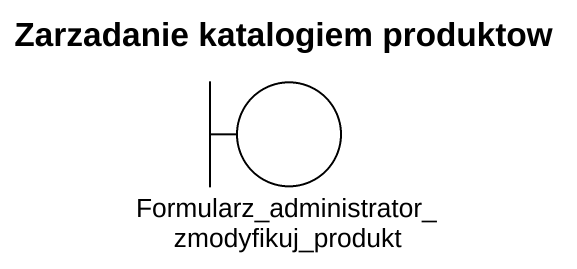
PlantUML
@startuml
title Zarzadanie katalogiem produktow
boundary "Formularz_administrator_zmodyfikuj_produkt" as Formularz_administrator
@enduml
